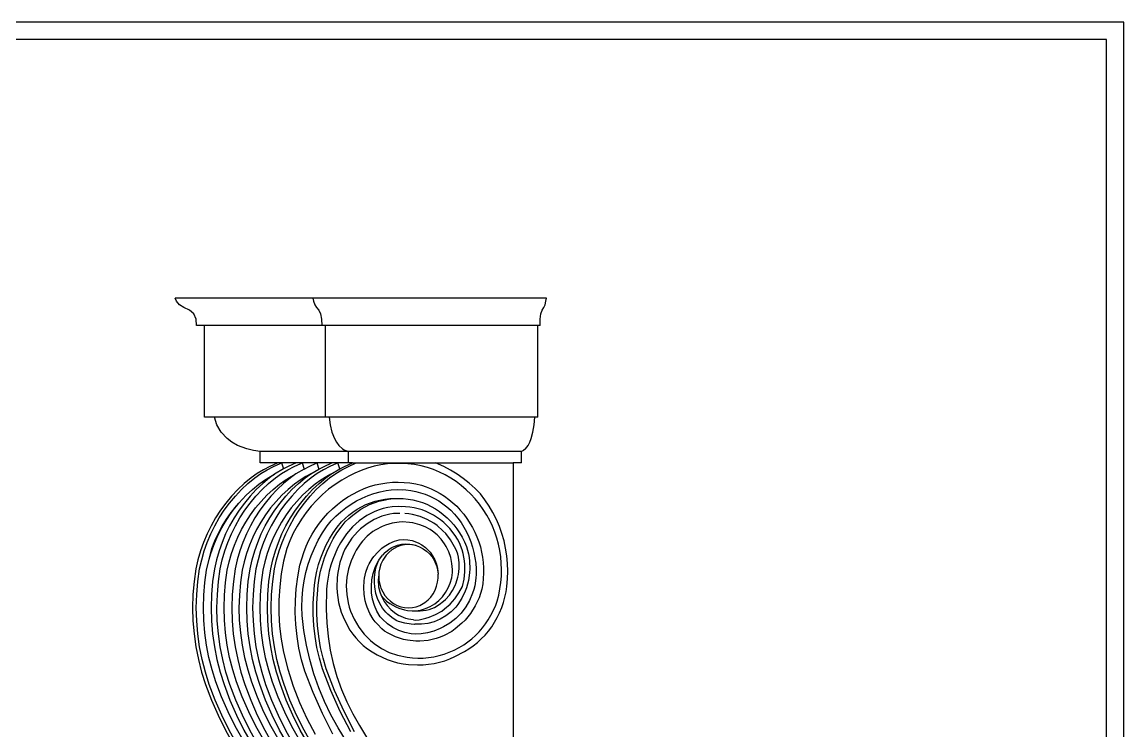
# Model space of a CAD drawing. Extents: x -1563 to 1637, y -685 to 815.
# Drawn here: x -783 to -63, y 352 to 815 of the extents above; entities that cross this region are included whole.
import ezdxf

# ---------------------------------------------------------------- set-up
doc = ezdxf.new("R2010")
doc.units = 0
doc.header["$MEASUREMENT"] = 0
doc.layers.get('0').update_dxf_attribs({"linetype": 'CONTINUOUS'})

msp = doc.modelspace()

# ---------------------------------------------------------------- linework, layer by layer
at = {"color": 40}
for p, q in [((-63.2, 815.2), (-1563.2, 815.2)), ((-63.2, -684.8), (-63.2, 815.2)), ((-74.56, 803.84), (-1551.83, 803.84)), ((-74.56, -673.43), (-74.56, 803.84))]:
    msp.add_line(p, q, dxfattribs=at)
at = {"color": 22}
for p, q in [((-592.66, 634.91), (-682.59, 634.91)), ((-681.67, 632.94), (-682.59, 634.91)), ((-592.66, 634.91), (-592.28, 632.94)), ((-440.22, 634.91), (-592.66, 634.91)), ((-440.49, 632.94), (-440.22, 634.91)), ((-679.66, 630.61), (-681.67, 632.94)), ((-676.91, 628.77), (-679.66, 630.61)), ((-673.14, 627.1), (-676.91, 628.77)), ((-670.46, 624.79), (-673.14, 627.1)), ((-592.28, 632.94), (-591.45, 630.61)), ((-591.45, 630.61), (-590.31, 628.77)), ((-590.31, 628.77), (-588.75, 627.1)), ((-588.75, 627.1), (-587.63, 624.79)), ((-443.77, 624.79), (-442.99, 627.1)), ((-442.99, 627.1), (-441.89, 628.77)), ((-441.89, 628.77), (-441.08, 630.61)), ((-441.08, 630.61), (-440.49, 632.94)), ((-668.75, 621.33), (-670.46, 624.79)), ((-668.6, 617.11), (-668.75, 621.33)), ((-587.63, 624.79), (-586.93, 621.33)), ((-586.93, 621.33), (-586.86, 617.11)), ((-444.32, 617.11), (-444.27, 621.33)), ((-444.27, 621.33), (-443.77, 624.79)), ((-663.37, 617.11), (-668.6, 617.11)), ((-663.37, 557.32), (-663.37, 617.11)), ((-586.86, 617.11), (-663.37, 617.11)), ((-584.7, 617.11), (-586.86, 617.11)), ((-445.85, 617.11), (-584.7, 617.11)), ((-584.7, 617.11), (-584.7, 557.32)), ((-445.85, 557.32), (-445.85, 617.11)), ((-444.32, 617.11), (-445.85, 617.11)), ((-656.84, 557.32), (-663.37, 557.32)), ((-655.37, 552.28), (-656.84, 557.32)), ((-584.7, 557.32), (-656.84, 557.32)), ((-581.99, 557.32), (-584.7, 557.32)), ((-447.76, 557.32), (-581.99, 557.32)), ((-581.99, 557.32), (-581.39, 552.28)), ((-448.19, 552.28), (-447.76, 557.32)), ((-445.85, 557.32), (-447.76, 557.32)), ((-652.61, 547.57), (-655.37, 552.28)), ((-648.66, 543.38), (-652.61, 547.57)), ((-581.39, 552.28), (-580.24, 547.57)), ((-580.24, 547.57), (-578.61, 543.38)), ((-450.16, 543.38), (-449, 547.57)), ((-449, 547.57), (-448.19, 552.28)), ((-645.45, 540.95), (-648.66, 543.38)), ((-641.84, 538.88), (-645.45, 540.95)), ((-578.61, 543.38), (-577.27, 540.95)), ((-577.27, 540.95), (-575.78, 538.88)), ((-452.16, 538.88), (-451.1, 540.95)), ((-451.1, 540.95), (-450.16, 543.38)), ((-635.82, 536.52), (-641.84, 538.88)), ((-631.51, 535.47), (-635.82, 536.52)), ((-627.06, 534.88), (-631.51, 535.47)), ((-627.06, 527.43), (-627.06, 534.88)), ((-569.66, 534.88), (-627.06, 534.88)), ((-575.78, 538.88), (-573.29, 536.52)), ((-573.29, 536.52), (-571.5, 535.47)), ((-569.66, 534.88), (-571.5, 535.47)), ((-456.48, 534.88), (-569.66, 534.88)), ((-569.66, 534.88), (-569.66, 527.43)), ((-455.18, 535.47), (-456.48, 534.88)), ((-456.48, 527.43), (-456.48, 534.88)), ((-453.92, 536.52), (-455.18, 535.47)), ((-453.92, 536.52), (-452.16, 538.88)), ((-615.63, 527.43), (-627.06, 527.43)), ((-620.77, 525.16), (-624.99, 522.92)), ((-622.54, 522.92), (-618.32, 525.16)), ((-615.63, 527.43), (-620.77, 525.16)), ((-618.32, 525.16), (-613.99, 527.13)), ((-613.19, 527.43), (-615.63, 527.43)), ((-613.99, 527.13), (-613.19, 527.43)), ((-613.19, 527.43), (-611.9, 523.46)), ((-603.55, 527.43), (-613.19, 527.43)), ((-608.68, 525.16), (-611.9, 523.46)), ((-609.08, 522.92), (-604.85, 525.16)), ((-603.55, 527.43), (-608.68, 525.16)), ((-604.85, 525.16), (-600.52, 527.13)), ((-599.72, 527.43), (-603.55, 527.43)), ((-600.52, 527.13), (-599.72, 527.43)), ((-599.72, 527.43), (-598.42, 523.41)), ((-589.98, 527.43), (-599.72, 527.43)), ((-598.42, 523.41), (-595.12, 525.16)), ((-595.12, 525.16), (-589.98, 527.43)), ((-580.24, 527.43), (-589.98, 527.43)), ((-589.98, 527.43), (-588.68, 523.41)), ((-588.68, 523.41), (-585.38, 525.16)), ((-581.55, 525.16), (-585.77, 522.92)), ((-585.38, 525.16), (-580.24, 527.43)), ((-577.21, 527.13), (-581.55, 525.16)), ((-576.41, 527.43), (-580.24, 527.43)), ((-576.41, 527.43), (-577.21, 527.13)), ((-575.13, 523.46), (-576.41, 527.43)), ((-569.66, 527.43), (-576.41, 527.43)), ((-575.13, 523.46), (-571.91, 525.16)), ((-573.68, 522.92), (-569.46, 525.16)), ((-571.91, 525.16), (-566.77, 527.43)), ((-566.77, 527.43), (-569.66, 527.43)), ((-569.46, 525.16), (-564.33, 527.43)), ((-566.77, 527.43), (-564.33, 527.43)), ((-564.33, 527.43), (-512.6, 527.43)), ((-552.71, 525.2), (-556.99, 524)), ((-548.38, 526.1), (-552.71, 525.2)), ((-544, 526.73), (-548.38, 526.1)), ((-539.59, 527.06), (-544, 526.73)), ((-535.17, 527.1), (-539.59, 527.06)), ((-530.76, 526.86), (-535.17, 527.1)), ((-526.37, 526.32), (-530.76, 526.86)), ((-522.02, 525.5), (-526.37, 526.32)), ((-517.73, 524.39), (-522.02, 525.5)), ((-512.6, 527.43), (-461.98, 527.43)), ((-507.17, 525.06), (-512.6, 527.43)), ((-461.98, 527.43), (-461.98, 202.82)), ((-456.48, 527.43), (-461.98, 527.43)), ((-629.08, 520.42), (-633.01, 517.66)), ((-630.57, 517.66), (-626.63, 520.42)), ((-624.99, 522.92), (-629.08, 520.42)), ((-626.63, 520.42), (-622.54, 522.92)), ((-624.23, 516.15), (-620.39, 518.51)), ((-617.64, 519.96), (-620.93, 517.66)), ((-620.39, 518.51), (-617.64, 519.96)), ((-611.9, 523.46), (-617.64, 519.96)), ((-617.1, 517.66), (-613.16, 520.42)), ((-613.16, 520.42), (-609.08, 522.92)), ((-610.76, 516.15), (-606.92, 518.51)), ((-603.78, 520.17), (-607.36, 517.66)), ((-606.92, 518.51), (-603.78, 520.17)), ((-598.42, 523.41), (-603.78, 520.17)), ((-597.18, 518.51), (-601.02, 516.15)), ((-597.62, 517.66), (-594.04, 520.17)), ((-594.04, 520.17), (-597.18, 518.51)), ((-594.04, 520.17), (-588.68, 523.41)), ((-589.86, 520.42), (-593.79, 517.66)), ((-585.77, 522.92), (-589.86, 520.42)), ((-583.61, 518.51), (-587.46, 516.15)), ((-584.15, 517.66), (-580.87, 519.96)), ((-580.87, 519.96), (-583.61, 518.51)), ((-581.71, 517.66), (-577.77, 520.42)), ((-580.87, 519.96), (-575.13, 523.46)), ((-577.77, 520.42), (-573.68, 522.92)), ((-569.28, 518.78), (-573.81, 516.23)), ((-565.29, 520.79), (-569.28, 518.78)), ((-561.19, 522.53), (-565.29, 520.79)), ((-556.99, 524), (-561.19, 522.53)), ((-513.81, 523.05), (-517.73, 524.39)), ((-509.98, 521.45), (-513.81, 523.05)), ((-506.25, 519.61), (-509.98, 521.45)), ((-502.78, 522.75), (-507.17, 525.06)), ((-502.62, 517.53), (-506.25, 519.61)), ((-498.53, 520.15), (-502.78, 522.75)), ((-494.45, 517.27), (-498.53, 520.15)), ((-637.47, 513.96), (-641.71, 509.98)), ((-639.26, 509.98), (-635.03, 513.96)), ((-633.01, 517.66), (-637.47, 513.96)), ((-635.03, 513.96), (-630.57, 517.66)), ((-632.1, 510.09), (-627.9, 513.58)), ((-625.38, 513.96), (-629.62, 509.98)), ((-627.9, 513.58), (-624.23, 516.15)), ((-625.79, 509.98), (-621.56, 513.96)), ((-620.93, 517.66), (-625.38, 513.96)), ((-621.56, 513.96), (-617.1, 517.66)), ((-618.63, 510.09), (-614.43, 513.58)), ((-611.82, 513.96), (-616.05, 509.98)), ((-614.43, 513.58), (-610.76, 516.15)), ((-607.36, 517.66), (-611.82, 513.96)), ((-604.69, 513.58), (-608.89, 510.09)), ((-606.32, 509.98), (-602.08, 513.96)), ((-601.02, 516.15), (-604.69, 513.58)), ((-598.25, 513.96), (-602.49, 509.98)), ((-602.08, 513.96), (-597.62, 517.66)), ((-593.79, 517.66), (-598.25, 513.96)), ((-591.13, 513.58), (-595.33, 510.09)), ((-592.85, 509.98), (-588.61, 513.96)), ((-587.46, 516.15), (-591.13, 513.58)), ((-590.4, 509.98), (-586.16, 513.96)), ((-588.61, 513.96), (-584.15, 517.66)), ((-586.16, 513.96), (-581.71, 517.66)), ((-578.17, 513.38), (-582.36, 510.25)), ((-573.81, 516.23), (-578.17, 513.38)), ((-559.25, 510.62), (-555.65, 511.93)), ((-555.65, 511.93), (-551.97, 513.01)), ((-551.97, 513.01), (-548.25, 513.85)), ((-548.25, 513.85), (-544.48, 514.44)), ((-544.48, 514.44), (-540.68, 514.78)), ((-540.68, 514.78), (-536.87, 514.87)), ((-536.87, 514.87), (-533.06, 514.72)), ((-533.06, 514.72), (-529.27, 514.31)), ((-529.27, 514.31), (-525.51, 513.66)), ((-525.51, 513.66), (-521.79, 512.77)), ((-521.79, 512.77), (-518.61, 511.73)), ((-518.61, 511.73), (-515.5, 510.48)), ((-499.13, 515.22), (-502.62, 517.53)), ((-495.77, 512.69), (-499.13, 515.22)), ((-492.56, 509.94), (-495.77, 512.69)), ((-490.53, 514.14), (-494.45, 517.27)), ((-486.81, 510.75), (-490.53, 514.14)), ((-483.28, 507.13), (-486.81, 510.75)), ((-645.71, 505.72), (-649.46, 501.22)), ((-647.02, 501.22), (-643.27, 505.72)), ((-641.71, 509.98), (-645.71, 505.72)), ((-643.27, 505.72), (-639.26, 509.98)), ((-640.94, 501.06), (-636.13, 506.31)), ((-633.62, 505.72), (-637.38, 501.22)), ((-636.13, 506.31), (-632.1, 510.09)), ((-629.62, 509.98), (-633.62, 505.72)), ((-633.55, 501.22), (-629.8, 505.72)), ((-629.8, 505.72), (-625.79, 509.98)), ((-626.46, 502.27), (-622.66, 506.31)), ((-620.06, 505.72), (-623.81, 501.22)), ((-622.66, 506.31), (-618.63, 510.09)), ((-616.05, 509.98), (-620.06, 505.72)), ((-612.92, 506.31), (-616.72, 502.27)), ((-614.07, 501.22), (-610.32, 505.72)), ((-608.89, 510.09), (-612.92, 506.31)), ((-610.32, 505.72), (-606.32, 509.98)), ((-606.49, 505.72), (-610.24, 501.22)), ((-602.49, 509.98), (-606.49, 505.72)), ((-599.35, 506.31), (-603.15, 502.27)), ((-600.6, 501.22), (-596.85, 505.72)), ((-595.33, 510.09), (-599.35, 506.31)), ((-598.16, 501.22), (-594.4, 505.72)), ((-596.85, 505.72), (-592.85, 509.98)), ((-594.4, 505.72), (-590.4, 509.98)), ((-586.36, 506.84), (-590.15, 503.18)), ((-582.36, 510.25), (-586.36, 506.84)), ((-573.31, 502.84), (-569.82, 505.18)), ((-569.82, 505.18), (-562.77, 509.07)), ((-564.18, 502.6), (-560.48, 504.5)), ((-562.77, 509.07), (-559.25, 510.62)), ((-560.48, 504.5), (-556.67, 506.14)), ((-556.67, 506.14), (-552.77, 507.51)), ((-552.77, 507.51), (-548.8, 508.63)), ((-548.86, 503.18), (-545.7, 503.75)), ((-548.8, 508.63), (-544.77, 509.46)), ((-546.41, 503.18), (-543.25, 503.75)), ((-545.7, 503.75), (-542.51, 504.09)), ((-544.77, 509.46), (-541.56, 509.88)), ((-543.25, 503.75), (-540.07, 504.09)), ((-542.51, 504.09), (-536.87, 504.22)), ((-541.56, 509.88), (-537.54, 510.09)), ((-540.07, 504.09), (-536.87, 504.22)), ((-537.54, 510.09), (-531.87, 509.87)), ((-537.54, 510.09), (-534.31, 509.87)), ((-536.87, 504.22), (-533.66, 504.12)), ((-533.66, 504.12), (-530.47, 503.8)), ((-531.87, 509.87), (-528.66, 509.44)), ((-530.47, 503.8), (-527.31, 503.26)), ((-528.66, 509.44), (-525.48, 508.8)), ((-525.48, 508.8), (-522.35, 507.95)), ((-522.35, 507.95), (-519.27, 506.9)), ((-519.27, 506.9), (-516.26, 505.65)), ((-516.26, 505.65), (-513.33, 504.2)), ((-515.5, 510.48), (-512.46, 509.04)), ((-513.33, 504.2), (-510.48, 502.56)), ((-512.46, 509.04), (-509.51, 507.41)), ((-509.51, 507.41), (-506.66, 505.59)), ((-506.66, 505.59), (-503.92, 503.59)), ((-503.92, 503.59), (-501.29, 501.42)), ((-489.52, 506.99), (-492.56, 509.94)), ((-486.65, 503.85), (-489.52, 506.99)), ((-483.97, 500.53), (-486.65, 503.85)), ((-480.3, 503.26), (-483.28, 507.13)), ((-652.95, 496.49), (-656.16, 491.53)), ((-653.72, 491.53), (-650.51, 496.49)), ((-649.46, 501.22), (-652.95, 496.49)), ((-650.51, 496.49), (-647.02, 501.22)), ((-646.8, 493.5), (-643.49, 497.99)), ((-645.9, 495.12), (-642.57, 499.26)), ((-640.86, 496.49), (-644.07, 491.53)), ((-643.49, 497.99), (-640.94, 501.06)), ((-642.57, 499.26), (-640.94, 501.06)), ((-637.38, 501.22), (-640.86, 496.49)), ((-640.25, 491.53), (-637.04, 496.49)), ((-637.04, 496.49), (-633.55, 501.22)), ((-633.33, 493.5), (-630.02, 497.99)), ((-627.3, 496.49), (-630.51, 491.53)), ((-630.02, 497.99), (-626.46, 502.27)), ((-623.81, 501.22), (-627.3, 496.49)), ((-620.28, 497.99), (-623.59, 493.5)), ((-620.77, 491.53), (-617.56, 496.49)), ((-616.72, 502.27), (-620.28, 497.99)), ((-617.56, 496.49), (-614.07, 501.22)), ((-613.73, 496.49), (-616.94, 491.53)), ((-610.24, 501.22), (-613.73, 496.49)), ((-606.72, 497.99), (-610.03, 493.5)), ((-607.3, 491.53), (-604.09, 496.49)), ((-603.15, 502.27), (-606.72, 497.99)), ((-604.85, 491.53), (-601.64, 496.49)), ((-604.09, 496.49), (-600.6, 501.22)), ((-601.64, 496.49), (-598.16, 501.22)), ((-593.71, 499.26), (-597.04, 495.12)), ((-590.15, 503.18), (-593.71, 499.26)), ((-582.89, 494.51), (-579.86, 497.49)), ((-579.86, 497.49), (-576.66, 500.27)), ((-576.66, 500.27), (-573.31, 502.84)), ((-574.51, 495.47), (-571.21, 498.08)), ((-571.21, 498.08), (-567.76, 500.46)), ((-567.76, 500.46), (-564.18, 502.6)), ((-566.49, 495.36), (-563.78, 497.16)), ((-564.05, 495.36), (-561.33, 497.16)), ((-563.78, 497.16), (-560.95, 498.78)), ((-561.33, 497.16), (-558.51, 498.78)), ((-560.95, 498.78), (-558.04, 500.19)), ((-558.51, 498.78), (-555.59, 500.19)), ((-558.04, 500.19), (-555.04, 501.4)), ((-555.59, 500.19), (-552.6, 501.4)), ((-555.04, 501.4), (-551.98, 502.4)), ((-552.6, 501.4), (-549.53, 502.4)), ((-549.48, 496.69), (-552.23, 495.65)), ((-551.98, 502.4), (-548.86, 503.18)), ((-549.53, 502.4), (-546.41, 503.18)), ((-546.68, 497.55), (-549.48, 496.69)), ((-543.83, 498.2), (-546.68, 497.55)), ((-540.95, 498.66), (-543.83, 498.2)), ((-536.88, 498.94), (-540.95, 498.66)), ((-534.65, 498.83), (-536.88, 498.94)), ((-532.21, 498.83), (-536.88, 498.94)), ((-529.31, 498.49), (-532.21, 498.83)), ((-526.62, 498.08), (-529.31, 498.49)), ((-527.31, 503.26), (-524.19, 502.51)), ((-521.35, 496.72), (-526.62, 498.08)), ((-524.19, 502.51), (-521.2, 501.55)), ((-518.78, 495.77), (-521.35, 496.72)), ((-521.2, 501.55), (-518.28, 500.38)), ((-518.28, 500.38), (-515.44, 499.01)), ((-515.44, 499.01), (-512.69, 497.45)), ((-512.69, 497.45), (-510.04, 495.69)), ((-510.48, 502.56), (-507.74, 500.74)), ((-507.74, 500.74), (-505.11, 498.74)), ((-505.11, 498.74), (-502.6, 496.57)), ((-502.6, 496.57), (-500.22, 494.02)), ((-501.29, 501.42), (-498.79, 499.09)), ((-498.79, 499.09), (-496.43, 496.59)), ((-496.43, 496.59), (-494.22, 493.96)), ((-481.48, 497.04), (-483.97, 500.53)), ((-479.2, 493.4), (-481.48, 497.04)), ((-477.57, 499.2), (-480.3, 503.26)), ((-475.08, 494.95), (-477.57, 499.2)), ((-656.16, 491.53), (-659.08, 486.38)), ((-656.64, 486.38), (-653.72, 491.53)), ((-651.79, 486.21), (-648.98, 490.76)), ((-649.85, 488.79), (-646.8, 493.5)), ((-648.98, 490.76), (-645.9, 495.12)), ((-644.07, 491.53), (-647, 486.38)), ((-643.17, 486.38), (-640.25, 491.53)), ((-636.38, 488.79), (-633.33, 493.5)), ((-630.51, 491.53), (-633.43, 486.38)), ((-623.59, 493.5), (-626.64, 488.79)), ((-623.69, 486.38), (-620.77, 491.53)), ((-616.94, 491.53), (-619.86, 486.38)), ((-610.03, 493.5), (-613.08, 488.79)), ((-610.22, 486.38), (-607.3, 491.53)), ((-607.78, 486.38), (-604.85, 491.53)), ((-600.11, 490.76), (-602.93, 486.21)), ((-597.04, 495.12), (-600.11, 490.76)), ((-588.41, 487.98), (-585.74, 491.33)), ((-585.74, 491.33), (-582.89, 494.51)), ((-583.38, 486.39), (-580.61, 489.62)), ((-580.61, 489.62), (-577.65, 492.65)), ((-577.65, 492.65), (-574.51, 495.47)), ((-573.91, 488.88), (-571.57, 491.21)), ((-571.57, 491.21), (-569.1, 493.37)), ((-571.47, 488.88), (-569.13, 491.21)), ((-569.13, 491.21), (-566.65, 493.37)), ((-569.1, 493.37), (-566.49, 495.36)), ((-562.4, 489.64), (-566.86, 485.63)), ((-566.65, 493.37), (-564.05, 495.36)), ((-557.5, 492.99), (-562.4, 489.64)), ((-554.91, 494.41), (-557.5, 492.99)), ((-552.61, 490.43), (-557.28, 487.66)), ((-552.23, 495.65), (-554.91, 494.41)), ((-547.64, 492.56), (-552.61, 490.43)), ((-542.47, 494.01), (-547.64, 492.56)), ((-539.98, 494.29), (-542.47, 494.01)), ((-535.79, 494.38), (-539.98, 494.29)), ((-530.04, 494.14), (-532.54, 494.36)), ((-527.57, 493.75), (-530.04, 494.14)), ((-522.72, 492.46), (-527.57, 493.75)), ((-518.05, 490.54), (-522.72, 492.46)), ((-513.86, 493.34), (-518.78, 495.77)), ((-513.66, 487.99), (-518.05, 490.54)), ((-509.26, 490.26), (-513.86, 493.34)), ((-510.04, 495.69), (-507.5, 493.76)), ((-507.12, 488.49), (-509.26, 490.26)), ((-507.5, 493.76), (-505.09, 491.66)), ((-505.09, 491.66), (-502.81, 489.39)), ((-502.81, 489.39), (-500.67, 486.97)), ((-500.22, 494.02), (-498.01, 491.32)), ((-498.01, 491.32), (-495.96, 488.47)), ((-494.22, 493.96), (-492.15, 491.18)), ((-492.15, 491.18), (-488.51, 485.33)), ((-477.23, 489.78), (-479.2, 493.4)), ((-475.47, 486.05), (-477.23, 489.78)), ((-472.86, 490.54), (-475.08, 494.95)), ((-470.92, 485.98), (-472.86, 490.54)), ((-659.08, 486.38), (-661.7, 481.05)), ((-659.26, 481.05), (-656.64, 486.38)), ((-655.11, 478.84), (-652.63, 483.9)), ((-654.33, 481.48), (-651.79, 486.21)), ((-652.63, 483.9), (-649.85, 488.79)), ((-647, 486.38), (-649.62, 481.05)), ((-645.79, 481.05), (-643.17, 486.38)), ((-641.64, 478.84), (-639.16, 483.9)), ((-639.16, 483.9), (-636.38, 488.79)), ((-633.43, 486.38), (-636.05, 481.05)), ((-629.42, 483.9), (-631.91, 478.84)), ((-626.64, 488.79), (-629.42, 483.9)), ((-626.31, 481.05), (-623.69, 486.38)), ((-619.86, 486.38), (-622.48, 481.05)), ((-615.85, 483.9), (-618.34, 478.84)), ((-613.08, 488.79), (-615.85, 483.9)), ((-612.84, 481.05), (-610.22, 486.38)), ((-610.4, 481.05), (-607.78, 486.38)), ((-602.93, 486.21), (-605.47, 481.48)), ((-593.14, 480.79), (-590.88, 484.46)), ((-590.88, 484.46), (-588.41, 487.98)), ((-586.45, 481.74), (-583.38, 486.39)), ((-579.35, 481.73), (-576.74, 485.39)), ((-576.91, 481.73), (-574.29, 485.39)), ((-576.74, 485.39), (-573.91, 488.88)), ((-574.29, 485.39), (-571.47, 488.88)), ((-566.86, 485.63), (-570.78, 481.04)), ((-563.59, 482.39), (-567.23, 478.21)), ((-561.59, 484.28), (-563.59, 482.39)), ((-557.28, 487.66), (-561.59, 484.28)), ((-553.48, 482.54), (-557.11, 479.61)), ((-551.54, 483.81), (-553.48, 482.54)), ((-547.45, 485.95), (-551.54, 483.81)), ((-545.32, 486.81), (-547.45, 485.95)), ((-540.92, 488.08), (-545.32, 486.81)), ((-536.41, 488.74), (-540.92, 488.08)), ((-534.14, 488.84), (-536.41, 488.74)), ((-529.59, 488.57), (-534.14, 488.84)), ((-527.34, 488.21), (-529.59, 488.57)), ((-522.92, 487.03), (-527.34, 488.21)), ((-519.42, 485.71), (-522.92, 487.03)), ((-516.09, 483.93), (-519.42, 485.71)), ((-514.52, 482.88), (-516.09, 483.93)), ((-511.57, 480.47), (-514.52, 482.88)), ((-511.59, 486.5), (-513.66, 487.99)), ((-507.73, 483.11), (-511.59, 486.5)), ((-505.96, 481.23), (-507.73, 483.11)), ((-503.17, 484.52), (-507.12, 488.49)), ((-499.74, 480.04), (-503.17, 484.52)), ((-500.67, 486.97), (-498.69, 484.4)), ((-498.69, 484.4), (-496.87, 481.71)), ((-495.96, 488.47), (-494.08, 485.48)), ((-494.08, 485.48), (-492.39, 482.38)), ((-492.39, 482.38), (-490.88, 479.17)), ((-488.51, 485.33), (-486.94, 482.28)), ((-486.94, 482.28), (-485.55, 479.12)), ((-473.92, 482.21), (-475.47, 486.05)), ((-472.61, 478.27), (-473.92, 482.21)), ((-469.26, 481.31), (-470.92, 485.98)), ((-664.02, 475.56), (-666.01, 469.93)), ((-661.7, 481.05), (-664.02, 475.56)), ((-663.57, 469.93), (-661.57, 475.56)), ((-661.57, 475.56), (-659.26, 481.05)), ((-658.55, 471.55), (-656.59, 476.59)), ((-657.31, 473.63), (-655.11, 478.84)), ((-656.59, 476.59), (-654.33, 481.48)), ((-651.93, 475.56), (-653.92, 469.93)), ((-649.62, 481.05), (-651.93, 475.56)), ((-650.1, 469.93), (-648.1, 475.56)), ((-648.1, 475.56), (-645.79, 481.05)), ((-643.84, 473.63), (-641.64, 478.84)), ((-638.36, 475.56), (-640.36, 469.93)), ((-636.05, 481.05), (-638.36, 475.56)), ((-631.91, 478.84), (-634.1, 473.63)), ((-630.62, 469.93), (-628.62, 475.56)), ((-628.62, 475.56), (-626.31, 481.05)), ((-624.8, 475.56), (-626.79, 469.93)), ((-622.48, 481.05), (-624.8, 475.56)), ((-618.34, 478.84), (-620.53, 473.63)), ((-617.15, 469.93), (-615.15, 475.56)), ((-615.15, 475.56), (-612.84, 481.05)), ((-614.7, 469.93), (-612.71, 475.56)), ((-612.71, 475.56), (-610.4, 481.05)), ((-607.72, 476.59), (-609.69, 471.55)), ((-605.47, 481.48), (-607.72, 476.59)), ((-597.01, 473.03), (-595.19, 476.97)), ((-595.19, 476.97), (-593.14, 480.79)), ((-591.7, 471.86), (-589.22, 476.9)), ((-589.22, 476.9), (-586.45, 481.74)), ((-583.9, 473.91), (-581.74, 477.89)), ((-581.74, 477.89), (-579.35, 481.73)), ((-581.46, 473.91), (-579.3, 477.89)), ((-579.3, 477.89), (-576.91, 481.73)), ((-574.61, 475.2), (-576.49, 471.72)), ((-570.78, 481.04), (-574.61, 475.2)), ((-567.23, 478.21), (-570.35, 473.58)), ((-560.36, 476.22), (-561.82, 474.36)), ((-557.11, 479.61), (-560.36, 476.22)), ((-546.03, 472.85), (-542.83, 474.77)), ((-542.83, 474.77), (-539.44, 476.25)), ((-539.44, 476.25), (-536.3, 477.09)), ((-536.3, 477.09), (-533.51, 477.36)), ((-533.51, 477.36), (-530.71, 477.25)), ((-530.71, 477.25), (-527.94, 476.76)), ((-527.94, 476.76), (-523.96, 475.34)), ((-523.96, 475.34), (-521.47, 473.95)), ((-508.93, 477.68), (-511.57, 480.47)), ((-506.65, 474.56), (-508.93, 477.68)), ((-502.78, 477.12), (-505.96, 481.23)), ((-500.12, 472.61), (-502.78, 477.12)), ((-498.24, 477.63), (-499.74, 480.04)), ((-496.89, 475.13), (-498.24, 477.63)), ((-495.21, 470.62), (-496.89, 475.13)), ((-496.87, 481.71), (-495.22, 478.89)), ((-495.22, 478.89), (-493.75, 475.96)), ((-493.75, 475.96), (-492.46, 472.94)), ((-490.88, 479.17), (-489.57, 475.86)), ((-489.57, 475.86), (-488.46, 472.47)), ((-485.55, 479.12), (-484.35, 475.89)), ((-484.35, 475.89), (-483.33, 472.58)), ((-471.52, 474.26), (-472.61, 478.27)), ((-467.89, 476.52), (-469.26, 481.31)), ((-466.81, 471.65), (-467.89, 476.52)), ((-666.01, 469.93), (-667.68, 464.18)), ((-665.24, 464.18), (-663.57, 469.93)), ((-660.3, 464.49), (-658.55, 471.55)), ((-660.3, 464.49), (-659.2, 468.28)), ((-659.2, 468.28), (-657.31, 473.63)), ((-653.92, 469.93), (-655.59, 464.18)), ((-651.77, 464.18), (-650.1, 469.93)), ((-647.32, 462.83), (-645.73, 468.28)), ((-645.73, 468.28), (-643.84, 473.63)), ((-640.36, 469.93), (-642.03, 464.18)), ((-635.99, 468.28), (-637.58, 462.83)), ((-634.1, 473.63), (-635.99, 468.28)), ((-632.29, 464.18), (-630.62, 469.93)), ((-626.79, 469.93), (-628.46, 464.18)), ((-622.43, 468.28), (-624.01, 462.83)), ((-620.53, 473.63), (-622.43, 468.28)), ((-618.82, 464.18), (-617.15, 469.93)), ((-616.37, 464.18), (-614.7, 469.93)), ((-609.69, 471.55), (-611.74, 463.29)), ((-599.96, 464.83), (-598.6, 468.98)), ((-598.6, 468.98), (-597.01, 473.03)), ((-593.86, 466.67), (-591.7, 471.86)), ((-587.5, 465.54), (-585.82, 469.78)), ((-585.82, 469.78), (-583.9, 473.91)), ((-585.05, 465.54), (-583.38, 469.78)), ((-583.38, 469.78), (-581.46, 473.91)), ((-578.17, 468.13), (-579.64, 464.43)), ((-576.49, 471.72), (-578.17, 468.13)), ((-572.91, 468.58), (-575.02, 462.39)), ((-571.7, 471.12), (-572.91, 468.58)), ((-570.35, 473.58), (-571.7, 471.12)), ((-565.51, 468.25), (-567.61, 463.51)), ((-564.41, 470.37), (-565.51, 468.25)), ((-561.82, 474.36), (-564.41, 470.37)), ((-552.83, 466.33), (-550.34, 469.21)), ((-550.34, 469.21), (-547.54, 471.73)), ((-547.54, 471.73), (-546.03, 472.85)), ((-545.68, 468.84), (-547.2, 467.22)), ((-545.68, 468.84), (-545.29, 469.21)), ((-545.29, 469.21), (-542.78, 471.15)), ((-543.06, 469.03), (-544.85, 467.12)), ((-541.04, 470.68), (-543.06, 469.03)), ((-542.78, 471.15), (-541.17, 472.15)), ((-541.17, 472.15), (-537.43, 473.71)), ((-537.69, 472.59), (-541.04, 470.68)), ((-535.28, 473.46), (-537.69, 472.59)), ((-537.43, 473.71), (-534.81, 474.32)), ((-532.79, 473.99), (-535.28, 473.46)), ((-534.81, 474.32), (-532.14, 474.57)), ((-530.26, 474.16), (-532.79, 473.99)), ((-532.14, 474.57), (-529.46, 474.47)), ((-527.73, 473.99), (-530.26, 474.16)), ((-529.46, 474.47), (-526.82, 474.01)), ((-525.24, 473.46), (-527.73, 473.99)), ((-526.82, 474.01), (-525.24, 473.46)), ((-525.24, 473.46), (-523.01, 472.66)), ((-523.01, 472.66), (-520.56, 471.39)), ((-521.47, 473.95), (-519.18, 472.24)), ((-520.56, 471.39), (-518.44, 469.89)), ((-519.18, 472.24), (-516.15, 469.13)), ((-518.44, 469.89), (-516.54, 468.11)), ((-516.54, 468.11), (-514.86, 466.08)), ((-516.15, 469.13), (-514.47, 466.75)), ((-505.64, 472.9), (-506.65, 474.56)), ((-503.95, 469.37), (-505.64, 472.9)), ((-502.68, 465.65), (-503.95, 469.37)), ((-498.99, 470.23), (-500.12, 472.61)), ((-498.01, 467.78), (-498.99, 470.23)), ((-497.61, 465.94), (-498.01, 467.78)), ((-494.57, 468.29), (-495.21, 470.62)), ((-493.7, 463.53), (-494.57, 468.29)), ((-492.46, 472.94), (-491.12, 468.14)), ((-491.12, 468.14), (-490.66, 465.68)), ((-488.46, 472.47), (-487.56, 469.01)), ((-487.56, 469.01), (-486.87, 465.5)), ((-483.33, 472.58), (-482.51, 469.2)), ((-482.51, 469.2), (-481.89, 465.79)), ((-470.66, 470.18), (-471.52, 474.26)), ((-470.04, 466.06), (-470.66, 470.18)), ((-466.04, 466.72), (-466.81, 471.65)), ((-667.68, 464.18), (-669.02, 458.33)), ((-666.57, 458.33), (-665.24, 464.18)), ((-662.04, 457.35), (-660.3, 464.49)), ((-655.59, 464.18), (-656.93, 458.33)), ((-653.1, 458.33), (-651.77, 464.18)), ((-648.57, 457.35), (-647.32, 462.83)), ((-642.03, 464.18), (-643.36, 458.33)), ((-637.58, 462.83), (-638.83, 457.35)), ((-633.62, 458.33), (-632.29, 464.18)), ((-628.46, 464.18), (-629.8, 458.33)), ((-624.01, 462.83), (-625.26, 457.35)), ((-620.15, 458.33), (-618.82, 464.18)), ((-617.71, 458.33), (-616.37, 464.18)), ((-611.74, 463.29), (-613.29, 454.9)), ((-602.51, 452.96), (-601.08, 460.6)), ((-601.08, 460.6), (-599.96, 464.83)), ((-597.2, 455.89), (-595.69, 461.34)), ((-595.69, 461.34), (-593.86, 466.67)), ((-590.08, 456.76), (-588.92, 461.19)), ((-588.92, 461.19), (-587.5, 465.54)), ((-587.63, 456.76), (-586.47, 461.19)), ((-586.47, 461.19), (-585.05, 465.54)), ((-580.89, 460.64), (-581.93, 456.77)), ((-579.64, 464.43), (-580.89, 460.64)), ((-575.02, 462.39), (-576.39, 455.97)), ((-568.57, 460.9), (-569.36, 458.22)), ((-567.61, 463.51), (-568.57, 460.9)), ((-556.7, 459.7), (-555.88, 461.45)), ((-555.88, 461.45), (-553.94, 464.77)), ((-553.94, 464.77), (-552.83, 466.33)), ((-551.93, 459.15), (-551.08, 461.06)), ((-551.45, 458.84), (-550.64, 461.4)), ((-551.08, 461.06), (-549.51, 463.83)), ((-550.64, 461.4), (-549.51, 463.83)), ((-549.51, 463.83), (-547.2, 467.22)), ((-548.19, 461.4), (-549.01, 458.84)), ((-547.07, 463.83), (-548.19, 461.4)), ((-544.85, 467.12), (-547.07, 463.83)), ((-514.86, 466.08), (-513.45, 463.83)), ((-514.47, 466.75), (-513.09, 464.15)), ((-513.45, 463.83), (-511.88, 460.14)), ((-513.09, 464.15), (-512.02, 461.39)), ((-512.02, 461.39), (-511.29, 458.51)), ((-501.87, 461.79), (-502.68, 465.65)), ((-501.52, 457.85), (-501.87, 461.79)), ((-497.14, 462.19), (-497.61, 465.94)), ((-497.12, 458.4), (-497.14, 462.19)), ((-493.48, 461.12), (-493.7, 463.53)), ((-493.45, 456.27), (-493.48, 461.12)), ((-490.66, 465.68), (-490.35, 463.2)), ((-490.35, 463.2), (-490.18, 458.19)), ((-486.87, 465.5), (-486.38, 461.95)), ((-486.38, 461.95), (-486.12, 458.37)), ((-481.89, 465.79), (-481.46, 462.33)), ((-481.46, 462.33), (-481.24, 458.86)), ((-469.66, 461.9), (-470.04, 466.06)), ((-469.51, 457.73), (-469.66, 461.9)), ((-465.57, 461.74), (-466.04, 466.72)), ((-465.4, 456.74), (-465.57, 461.74)), ((-669.02, 458.33), (-670.21, 449.9)), ((-667.77, 449.9), (-666.57, 458.33)), ((-663.18, 449.29), (-662.04, 457.35)), ((-656.93, 458.33), (-658.12, 449.9)), ((-654.3, 449.9), (-653.1, 458.33)), ((-649.71, 449.29), (-648.57, 457.35)), ((-643.36, 458.33), (-644.56, 449.9)), ((-638.83, 457.35), (-639.97, 449.29)), ((-634.82, 449.9), (-633.62, 458.33)), ((-629.8, 458.33), (-630.99, 449.9)), ((-625.26, 457.35), (-626.4, 449.29)), ((-621.35, 449.9), (-620.15, 458.33)), ((-618.9, 449.9), (-617.71, 458.33)), ((-613.29, 454.9), (-614.33, 446.42)), ((-598.37, 450.35), (-597.2, 455.89)), ((-590.97, 452.26), (-590.08, 456.76)), ((-588.53, 452.26), (-587.63, 456.76)), ((-581.93, 456.77), (-582.73, 452.85)), ((-576.39, 455.97), (-576.78, 452.71)), ((-569.36, 458.22), (-570.45, 452.73)), ((-558.9, 452.26), (-558.02, 456.06)), ((-558.02, 456.06), (-556.7, 459.7)), ((-554.14, 451.05), (-553.28, 455.18)), ((-553.28, 455.18), (-551.93, 459.15)), ((-552.33, 452.78), (-551.95, 456.19)), ((-551.95, 456.19), (-551.45, 458.84)), ((-549.65, 454.54), (-550.01, 451)), ((-549.5, 456.19), (-549.65, 454.54)), ((-549.65, 454.54), (-549.5, 450.8)), ((-549.01, 458.84), (-549.5, 456.19)), ((-511.88, 460.14), (-511.22, 457.53)), ((-511.29, 458.51), (-510.89, 454.85)), ((-511.22, 457.53), (-510.89, 454.85)), ((-510.89, 452.14), (-510.89, 454.85)), ((-502.05, 452.39), (-501.51, 455.87)), ((-501.51, 455.87), (-501.52, 457.85)), ((-497.93, 452.8), (-497.55, 454.65)), ((-497.55, 454.65), (-497.12, 458.4)), ((-493.98, 451.46), (-493.45, 456.27)), ((-490.32, 455.69), (-491.04, 450.74)), ((-490.18, 458.19), (-490.32, 455.69)), ((-486.06, 454.78), (-486.23, 452.24)), ((-486.12, 458.37), (-486.06, 454.78)), ((-481.21, 455.38), (-481.39, 451.9)), ((-481.24, 458.86), (-481.21, 455.38)), ((-469.95, 449.39), (-469.61, 453.55)), ((-469.61, 453.55), (-469.51, 457.73)), ((-465.54, 451.74), (-465.4, 456.74)), ((-670.21, 449.9), (-670.93, 441.4)), ((-668.49, 441.4), (-667.77, 449.9)), ((-663.87, 441.1), (-663.18, 449.29)), ((-658.12, 449.9), (-658.84, 441.4)), ((-655.02, 441.4), (-654.3, 449.9)), ((-650.4, 441.1), (-649.71, 449.29)), ((-644.56, 449.9), (-645.28, 441.4)), ((-639.97, 449.29), (-640.66, 441.1)), ((-635.54, 441.4), (-634.82, 449.9)), ((-630.99, 449.9), (-631.71, 441.4)), ((-626.4, 449.29), (-627.1, 441.1)), ((-622.07, 441.4), (-621.35, 449.9)), ((-619.62, 441.4), (-618.9, 449.9)), ((-614.33, 446.42), (-614.86, 437.89)), ((-603.51, 445.25), (-602.51, 452.96)), ((-599.19, 444.74), (-598.37, 450.35)), ((-592.41, 435.85), (-591.6, 447.7)), ((-591.6, 447.7), (-590.97, 452.26)), ((-589.97, 435.85), (-589.15, 447.7)), ((-589.15, 447.7), (-588.53, 452.26)), ((-583.31, 448.88), (-583.66, 444.88)), ((-582.73, 452.85), (-583.31, 448.88)), ((-576.78, 452.71), (-576.98, 446.13)), ((-576.98, 446.13), (-576.79, 442.84)), ((-570.45, 452.73), (-570.86, 447.13)), ((-570.86, 447.13), (-570.59, 441.53)), ((-559.41, 446.17), (-559.18, 450.33)), ((-559.17, 441.76), (-559.41, 446.17)), ((-559.18, 450.33), (-558.9, 452.26)), ((-554.49, 446.85), (-554.14, 451.05)), ((-554.34, 442.63), (-554.49, 446.85)), ((-552.49, 449.21), (-552.33, 452.78)), ((-552.3, 446.41), (-552.49, 449.21)), ((-551.54, 442.17), (-552.3, 446.41)), ((-550.01, 451), (-549.85, 446.41)), ((-549.85, 446.41), (-549, 443.19)), ((-549.5, 450.8), (-549.01, 448.15)), ((-549.01, 448.15), (-548.19, 445.59)), ((-512.85, 444.36), (-511.88, 446.85)), ((-511.88, 446.85), (-511.22, 449.46)), ((-511.22, 449.46), (-510.89, 452.14)), ((-504.34, 445.76), (-503, 449)), ((-503, 449), (-502.05, 452.39)), ((-501.45, 444.15), (-499.73, 447.46)), ((-499.73, 447.46), (-499.03, 449.2)), ((-499.03, 449.2), (-497.93, 452.8)), ((-497.28, 442.53), (-495.06, 446.75)), ((-495.06, 446.75), (-493.98, 451.46)), ((-491.04, 450.74), (-492.33, 445.93)), ((-487.02, 447.21), (-487.64, 444.75)), ((-486.23, 452.24), (-487.02, 447.21)), ((-481.77, 448.44), (-482.34, 445.02)), ((-481.39, 451.9), (-481.77, 448.44)), ((-470.52, 445.26), (-469.95, 449.39)), ((-466.52, 443.22), (-465.99, 446.76)), ((-465.99, 446.76), (-465.54, 451.74)), ((-670.93, 441.4), (-671.18, 432.88)), ((-668.73, 432.88), (-668.49, 441.4)), ((-664.11, 432.88), (-663.87, 441.1)), ((-658.84, 441.4), (-659.09, 432.88)), ((-655.26, 432.88), (-655.02, 441.4)), ((-650.64, 432.88), (-650.4, 441.1)), ((-645.28, 441.4), (-645.52, 432.88)), ((-640.66, 441.1), (-640.9, 432.88)), ((-635.78, 432.88), (-635.54, 441.4)), ((-631.71, 441.4), (-631.96, 432.88)), ((-627.1, 441.1), (-627.33, 432.88)), ((-622.31, 432.88), (-622.07, 441.4)), ((-619.87, 432.88), (-619.62, 441.4)), ((-604.05, 437.49), (-603.51, 445.25)), ((-599.81, 433.41), (-599.67, 439.09)), ((-599.67, 439.09), (-599.19, 444.74)), ((-583.66, 444.88), (-583.97, 431.92)), ((-576.79, 442.84), (-575.82, 436.34)), ((-570.59, 441.53), (-569.63, 436.01)), ((-558.42, 437.42), (-559.17, 441.76)), ((-553.67, 438.46), (-554.34, 442.63)), ((-550.45, 438.8), (-551.54, 442.17)), ((-548.97, 435.6), (-550.45, 438.8)), ((-549, 443.19), (-548.1, 440.92)), ((-548.19, 445.59), (-547.07, 443.16)), ((-548.1, 440.92), (-546.1, 437.02)), ((-548.1, 440.92), (-546.43, 438.88)), ((-547.07, 443.16), (-545.66, 440.92)), ((-546.43, 438.88), (-544.52, 437.1)), ((-545.66, 440.92), (-543.99, 438.88)), ((-543.99, 438.88), (-542.08, 437.1)), ((-517.46, 437.96), (-515.67, 439.87)), ((-515.67, 439.87), (-514.12, 442.02)), ((-514.12, 442.02), (-512.85, 444.36)), ((-510.49, 437.5), (-508.12, 439.97)), ((-508.12, 439.97), (-506.05, 442.74)), ((-506.05, 442.74), (-504.34, 445.76)), ((-506, 438.35), (-503.55, 441.09)), ((-503.55, 441.09), (-501.45, 444.15)), ((-499.98, 438.64), (-497.28, 442.53)), ((-495.32, 439.13), (-497.96, 434.99)), ((-493.19, 443.6), (-495.32, 439.13)), ((-492.33, 445.93), (-493.19, 443.6)), ((-488.41, 442.34), (-490.37, 437.69)), ((-487.64, 444.75), (-488.41, 442.34)), ((-484.17, 439.43), (-486.64, 434.14)), ((-482.34, 445.02), (-484.17, 439.43)), ((-472.38, 437.14), (-471.34, 441.17)), ((-471.34, 441.17), (-470.52, 445.26)), ((-468.22, 436.29), (-467.27, 439.73)), ((-467.27, 439.73), (-466.52, 443.22)), ((-671.18, 432.88), (-670.94, 424.36)), ((-668.5, 424.36), (-668.73, 432.88)), ((-663.88, 424.66), (-664.11, 432.88)), ((-659.09, 432.88), (-658.85, 424.36)), ((-655.03, 424.36), (-655.26, 432.88)), ((-650.41, 424.66), (-650.64, 432.88)), ((-645.52, 432.88), (-645.29, 424.36)), ((-640.9, 432.88), (-640.68, 424.66)), ((-635.55, 424.36), (-635.78, 432.88)), ((-631.96, 432.88), (-631.72, 424.36)), ((-627.33, 432.88), (-627.11, 424.66)), ((-622.08, 424.36), (-622.31, 432.88)), ((-619.64, 424.36), (-619.87, 432.88)), ((-614.86, 437.89), (-614.88, 429.34)), ((-604.15, 429.7), (-604.05, 437.49)), ((-599.59, 427.74), (-599.81, 433.41)), ((-592.45, 428.57), (-592.41, 435.85)), ((-590, 428.57), (-589.97, 435.85)), ((-583.97, 431.92), (-583.63, 422.97)), ((-575.82, 436.34), (-574.09, 430.02)), ((-569.63, 436.01), (-568.89, 433.31)), ((-568.89, 433.31), (-568, 430.67)), ((-557.85, 435.29), (-558.42, 437.42)), ((-557.15, 433.21), (-557.85, 435.29)), ((-555.4, 429.21), (-557.15, 433.21)), ((-552.51, 434.42), (-553.67, 438.46)), ((-550.87, 430.58), (-552.51, 434.42)), ((-547.12, 432.63), (-548.97, 435.6)), ((-544.94, 429.92), (-547.12, 432.63)), ((-546.1, 437.02), (-544.13, 434.27)), ((-544.52, 437.1), (-542.41, 435.6)), ((-544.13, 434.27), (-541.85, 431.81)), ((-542.41, 435.6), (-538.4, 433.38)), ((-542.08, 437.1), (-539.97, 435.6)), ((-541.85, 431.81), (-539.31, 429.68)), ((-539.97, 435.6), (-537.69, 434.4)), ((-538.4, 433.38), (-536.57, 432.63)), ((-537.69, 434.4), (-535.28, 433.53)), ((-536.57, 432.63), (-532.78, 431.5)), ((-535.28, 433.53), (-532.79, 433.01)), ((-532.79, 433.01), (-530.26, 432.83)), ((-530.26, 432.83), (-527.73, 433.01)), ((-527.73, 433.01), (-525.24, 433.53)), ((-525.24, 433.53), (-522.83, 434.4)), ((-522.83, 434.4), (-519.48, 436.31)), ((-522.3, 431.33), (-519.09, 432.26)), ((-519.48, 436.31), (-517.46, 437.96)), ((-519.09, 432.26), (-516.02, 433.61)), ((-518.6, 431.32), (-516.68, 431.76)), ((-516.68, 431.76), (-513.36, 433.11)), ((-516.02, 433.61), (-513.14, 435.37)), ((-513.36, 433.11), (-510.23, 434.9)), ((-513.14, 435.37), (-510.49, 437.5)), ((-510.23, 434.9), (-507.34, 437.1)), ((-508.51, 430.72), (-506.63, 432.07)), ((-507.34, 437.1), (-506, 438.35)), ((-506.63, 432.07), (-503.11, 435.13)), ((-503.11, 435.13), (-501.49, 436.84)), ((-499.35, 433.29), (-502.42, 430.2)), ((-501.49, 436.84), (-499.98, 438.64)), ((-497.96, 434.99), (-499.35, 433.29)), ((-492.87, 433.35), (-495.87, 429.38)), ((-490.37, 437.69), (-492.87, 433.35)), ((-486.64, 434.14), (-489.71, 429.21)), ((-476.43, 427.92), (-473.55, 433.98)), ((-473.55, 433.98), (-472.38, 437.14)), ((-470.73, 429.64), (-469.38, 432.92)), ((-469.38, 432.92), (-468.22, 436.29)), ((-663.2, 416.46), (-663.88, 424.66)), ((-649.73, 416.46), (-650.41, 424.66)), ((-640.68, 424.66), (-639.99, 416.46)), ((-627.11, 424.66), (-626.42, 416.46)), ((-614.88, 429.34), (-614.39, 420.81)), ((-603.8, 421.92), (-604.15, 429.7)), ((-598.48, 418.06), (-599.59, 427.74)), ((-592.06, 421.3), (-592.45, 428.57)), ((-589.62, 421.3), (-590, 428.57)), ((-574.09, 430.02), (-572.94, 426.96)), ((-572.94, 426.96), (-570.12, 421.11)), ((-568, 430.67), (-565.68, 425.38)), ((-565.68, 425.38), (-562.68, 420.25)), ((-553.19, 425.47), (-555.4, 429.21)), ((-551.93, 423.72), (-553.19, 425.47)), ((-548.79, 426.98), (-550.87, 430.58)), ((-547.3, 425.37), (-548.79, 426.98)), ((-544.05, 422.45), (-547.3, 425.37)), ((-543.73, 428.69), (-544.94, 429.92)), ((-541.11, 426.47), (-543.73, 428.69)), ((-538.24, 424.62), (-541.11, 426.47)), ((-539.31, 429.68), (-536.53, 427.9)), ((-536.74, 423.85), (-538.24, 424.62)), ((-535.05, 427.1), (-536.53, 427.9)), ((-533.53, 426.43), (-535.05, 427.1)), ((-531.95, 425.87), (-533.53, 426.43)), ((-532.78, 431.5), (-530.84, 431.13)), ((-530.34, 425.43), (-531.95, 425.87)), ((-530.84, 431.13), (-527.93, 430.85)), ((-528.7, 425.11), (-530.34, 425.43)), ((-527.04, 424.93), (-528.7, 425.11)), ((-527.93, 430.85), (-525.48, 430.85)), ((-527.04, 424.93), (-525.63, 424.82)), ((-525.63, 424.82), (-523.37, 425.05)), ((-525.48, 430.85), (-522.3, 431.33)), ((-525.48, 430.85), (-522.51, 430.84)), ((-523.37, 425.05), (-518.91, 425.96)), ((-522.51, 430.84), (-518.6, 431.32)), ((-518.91, 425.96), (-516.72, 426.63)), ((-516.72, 426.63), (-512.5, 428.4)), ((-509.55, 425.37), (-513.48, 423.72)), ((-512.5, 428.4), (-508.51, 430.72)), ((-505.84, 427.54), (-509.55, 425.37)), ((-502.42, 430.2), (-505.84, 427.54)), ((-499.32, 425.85), (-503.17, 422.82)), ((-495.87, 429.38), (-499.32, 425.85)), ((-493.35, 424.74), (-495.36, 422.7)), ((-489.71, 429.21), (-493.35, 424.74)), ((-479.99, 422.28), (-478.13, 425.04)), ((-478.13, 425.04), (-476.43, 427.92)), ((-474.02, 423.39), (-472.29, 426.46)), ((-472.29, 426.46), (-470.73, 429.64)), ((-670.94, 424.36), (-670.23, 415.86)), ((-667.79, 415.86), (-668.5, 424.36)), ((-658.85, 424.36), (-658.15, 415.86)), ((-654.32, 415.86), (-655.03, 424.36)), ((-645.29, 424.36), (-644.58, 415.86)), ((-634.84, 415.86), (-635.55, 424.36)), ((-631.72, 424.36), (-631.01, 415.86)), ((-621.37, 415.86), (-622.08, 424.36)), ((-618.93, 415.86), (-619.64, 424.36)), ((-614.39, 420.81), (-613.38, 412.33)), ((-603.01, 414.18), (-603.8, 421.92)), ((-596.84, 408.46), (-598.48, 418.06)), ((-591.26, 414.07), (-592.06, 421.3)), ((-588.81, 414.07), (-589.62, 421.3)), ((-583.63, 422.97), (-582.76, 414.07)), ((-570.12, 421.11), (-568.45, 418.33)), ((-568.45, 418.33), (-566.62, 415.68)), ((-562.68, 420.25), (-559.09, 415.56)), ((-550.56, 422.05), (-551.93, 423.72)), ((-547.54, 419.02), (-550.56, 422.05)), ((-545.91, 417.66), (-547.54, 419.02)), ((-543.56, 416.24), (-545.91, 417.66)), ((-540.48, 420.01), (-544.05, 422.45)), ((-536.64, 418.08), (-540.48, 420.01)), ((-532.65, 422.69), (-536.74, 423.85)), ((-532.6, 416.7), (-536.64, 418.08)), ((-528.46, 422.09), (-532.65, 422.69)), ((-526.23, 422.01), (-528.46, 422.09)), ((-526.23, 422.01), (-526.18, 422.09)), ((-524.9, 422.05), (-526.23, 422.01)), ((-524.9, 422.05), (-526.18, 422.09)), ((-521.78, 422.07), (-524.9, 422.05)), ((-517.58, 422.61), (-521.78, 422.07)), ((-513.77, 417.62), (-517.85, 416.4)), ((-513.48, 423.72), (-517.58, 422.61)), ((-509.54, 419.31), (-513.77, 417.62)), ((-507.34, 420.34), (-509.54, 419.31)), ((-503.17, 422.82), (-507.34, 420.34)), ((-502.05, 417.43), (-506.98, 414.71)), ((-499.72, 419.04), (-502.05, 417.43)), ((-495.36, 422.7), (-499.72, 419.04)), ((-484.18, 417.14), (-482.01, 419.64)), ((-482.01, 419.64), (-479.99, 422.28)), ((-480.29, 414.97), (-478.04, 417.63)), ((-478.04, 417.63), (-475.94, 420.44)), ((-475.94, 420.44), (-474.02, 423.39)), ((-670.23, 415.86), (-669.05, 407.43)), ((-666.61, 407.43), (-667.79, 415.86)), ((-662.06, 408.33), (-663.2, 416.46)), ((-658.15, 415.86), (-656.96, 407.43)), ((-653.14, 407.43), (-654.32, 415.86)), ((-648.59, 408.33), (-649.73, 416.46)), ((-644.58, 415.86), (-643.4, 407.43)), ((-639.99, 416.46), (-638.85, 408.33)), ((-633.66, 407.43), (-634.84, 415.86)), ((-631.01, 415.86), (-629.83, 407.43)), ((-626.42, 416.46), (-625.28, 408.33)), ((-620.19, 407.43), (-621.37, 415.86)), ((-617.74, 407.43), (-618.93, 415.86)), ((-613.38, 412.33), (-611.87, 403.93)), ((-601.77, 406.51), (-603.01, 414.18)), ((-590.03, 406.91), (-591.26, 414.07)), ((-587.59, 406.91), (-588.81, 414.07)), ((-582.76, 414.07), (-581.35, 405.24)), ((-566.62, 415.68), (-564.63, 413.15)), ((-564.63, 413.15), (-562.5, 410.76)), ((-562.5, 410.76), (-559.77, 408.31)), ((-559.09, 415.56), (-554.98, 411.4)), ((-554.98, 411.4), (-552.74, 409.54)), ((-538.64, 413.89), (-543.56, 416.24)), ((-533.48, 412.23), (-538.64, 413.89)), ((-530.83, 411.66), (-533.48, 412.23)), ((-528.42, 415.89), (-532.6, 416.7)), ((-525.47, 411.06), (-530.83, 411.66)), ((-525.91, 415.69), (-528.42, 415.89)), ((-522.06, 415.76), (-525.91, 415.69)), ((-522.77, 411.03), (-525.47, 411.06)), ((-517.4, 411.52), (-522.77, 411.03)), ((-517.85, 416.4), (-522.06, 415.76)), ((-512.13, 412.73), (-517.4, 411.52)), ((-509.55, 413.6), (-512.13, 412.73)), ((-506.98, 414.71), (-509.55, 413.6)), ((-494.16, 408.71), (-491.49, 410.57)), ((-491.49, 410.57), (-488.92, 412.6)), ((-488.92, 412.6), (-486.49, 414.79)), ((-487.96, 407.99), (-485.26, 410.14)), ((-486.49, 414.79), (-484.18, 417.14)), ((-485.26, 410.14), (-482.71, 412.47)), ((-482.71, 412.47), (-480.29, 414.97)), ((-669.05, 407.43), (-667.4, 399.09)), ((-664.95, 399.09), (-666.61, 407.43)), ((-660.47, 400.28), (-662.06, 408.33)), ((-656.96, 407.43), (-655.31, 399.09)), ((-651.48, 399.09), (-653.14, 407.43)), ((-647, 400.28), (-648.59, 408.33)), ((-643.4, 407.43), (-641.74, 399.09)), ((-638.85, 408.33), (-637.26, 400.28)), ((-632.01, 399.09), (-633.66, 407.43)), ((-629.83, 407.43), (-628.18, 399.09)), ((-625.28, 408.33), (-623.69, 400.28)), ((-618.54, 399.09), (-620.19, 407.43)), ((-616.09, 399.09), (-617.74, 407.43)), ((-611.87, 403.93), (-609, 392.72)), ((-600.09, 398.93), (-601.77, 406.51)), ((-594.66, 398.98), (-596.84, 408.46)), ((-588.4, 399.84), (-590.03, 406.91)), ((-585.95, 399.84), (-587.59, 406.91)), ((-581.35, 405.24), (-579.41, 396.53)), ((-559.77, 408.31), (-556.89, 406.04)), ((-556.89, 406.04), (-553.88, 403.98)), ((-553.88, 403.98), (-550.76, 402.14)), ((-552.74, 409.54), (-547.95, 406.29)), ((-547.95, 406.29), (-542.81, 403.71)), ((-542.81, 403.71), (-537.41, 401.85)), ((-506.91, 402.61), (-503.6, 403.81)), ((-503.6, 403.81), (-500.36, 405.24)), ((-500.36, 405.24), (-497.21, 406.87)), ((-499.93, 400.98), (-493.7, 404.25)), ((-497.21, 406.87), (-494.16, 408.71)), ((-493.7, 404.25), (-490.77, 406.02)), ((-490.77, 406.02), (-487.96, 407.99)), ((-667.4, 399.09), (-665.28, 390.86)), ((-662.84, 390.86), (-664.95, 399.09)), ((-658.42, 392.34), (-660.47, 400.28)), ((-655.31, 399.09), (-653.2, 390.86)), ((-649.37, 390.86), (-651.48, 399.09)), ((-644.96, 392.34), (-647, 400.28)), ((-641.74, 399.09), (-639.63, 390.86)), ((-637.26, 400.28), (-635.22, 392.34)), ((-629.89, 390.86), (-632.01, 399.09)), ((-628.18, 399.09), (-626.06, 390.86)), ((-623.69, 400.28), (-621.65, 392.34)), ((-616.42, 390.86), (-618.54, 399.09)), ((-613.98, 390.86), (-616.09, 399.09)), ((-597.98, 391.48), (-600.09, 398.93)), ((-591.97, 389.65), (-594.66, 398.98)), ((-586.35, 392.89), (-588.4, 399.84)), ((-583.91, 392.89), (-585.95, 399.84)), ((-579.41, 396.53), (-576.95, 387.97)), ((-550.76, 402.14), (-547.52, 400.51)), ((-547.52, 400.51), (-544.2, 399.1)), ((-544.2, 399.1), (-540.8, 397.93)), ((-540.8, 397.93), (-537.33, 396.99)), ((-537.41, 401.85), (-531.18, 400.57)), ((-537.33, 396.99), (-533.81, 396.3)), ((-533.81, 396.3), (-530.26, 395.84)), ((-531.18, 400.57), (-527.69, 400.16)), ((-530.26, 395.84), (-524.25, 395.63)), ((-527.69, 400.16), (-524.19, 399.99)), ((-524.25, 395.63), (-520.67, 395.67)), ((-524.19, 399.99), (-520.69, 400.05)), ((-520.69, 400.05), (-517.2, 400.34)), ((-520.67, 395.67), (-517.1, 395.95)), ((-517.2, 400.34), (-513.73, 400.87)), ((-517.1, 395.95), (-513.56, 396.48)), ((-513.73, 400.87), (-510.29, 401.63)), ((-513.56, 396.48), (-510.06, 397.25)), ((-510.29, 401.63), (-506.91, 402.61)), ((-510.06, 397.25), (-506.61, 398.26)), ((-506.61, 398.26), (-503.23, 399.51)), ((-503.23, 399.51), (-499.93, 400.98)), ((-665.28, 390.86), (-662.71, 382.79)), ((-660.27, 382.79), (-662.84, 390.86)), ((-655.94, 384.54), (-658.42, 392.34)), ((-653.2, 390.86), (-650.62, 382.79)), ((-646.8, 382.79), (-649.37, 390.86)), ((-642.47, 384.54), (-644.96, 392.34)), ((-639.63, 390.86), (-637.06, 382.79)), ((-635.22, 392.34), (-632.73, 384.54)), ((-627.32, 382.79), (-629.89, 390.86)), ((-626.06, 390.86), (-623.49, 382.79)), ((-621.65, 392.34), (-619.16, 384.54)), ((-613.85, 382.79), (-616.42, 390.86)), ((-611.4, 382.79), (-613.98, 390.86)), ((-609, 392.72), (-605.49, 381.72)), ((-592.54, 377.43), (-597.98, 391.48)), ((-588.77, 380.51), (-591.97, 389.65)), ((-580.91, 378.84), (-586.35, 392.89)), ((-578.47, 378.84), (-583.91, 392.89)), ((-662.71, 382.79), (-658.9, 372.63)), ((-656.46, 372.63), (-660.27, 382.79)), ((-652.22, 374.63), (-655.94, 384.54)), ((-650.62, 382.79), (-646.81, 372.63)), ((-642.99, 372.63), (-646.8, 382.79)), ((-638.75, 374.63), (-642.47, 384.54)), ((-637.06, 382.79), (-633.25, 372.63)), ((-632.73, 384.54), (-629.01, 374.63)), ((-623.51, 372.63), (-627.32, 382.79)), ((-623.49, 382.79), (-619.68, 372.63)), ((-619.16, 384.54), (-615.45, 374.63)), ((-610.04, 372.63), (-613.85, 382.79)), ((-607.59, 372.63), (-611.4, 382.79)), ((-605.49, 381.72), (-601.34, 370.97)), ((-576.95, 387.97), (-573.98, 379.6)), ((-648, 364.96), (-652.22, 374.63)), ((-634.53, 364.96), (-638.75, 374.63)), ((-629.01, 374.63), (-624.79, 364.96)), ((-615.45, 374.63), (-611.23, 364.96)), ((-586.38, 363.72), (-592.54, 377.43)), ((-585.07, 371.59), (-588.77, 380.51)), ((-574.75, 365.13), (-580.91, 378.84)), ((-572.31, 365.13), (-578.47, 378.84)), ((-573.98, 379.6), (-570.52, 371.44)), ((-658.9, 372.63), (-654.57, 362.71)), ((-652.13, 362.71), (-656.46, 372.63)), ((-646.81, 372.63), (-642.49, 362.71)), ((-638.66, 362.71), (-642.99, 372.63)), ((-633.25, 372.63), (-628.92, 362.71)), ((-619.18, 362.71), (-623.51, 372.63)), ((-619.68, 372.63), (-615.35, 362.71)), ((-605.71, 362.71), (-610.04, 372.63)), ((-603.27, 362.71), (-607.59, 372.63)), ((-601.34, 370.97), (-596.58, 360.52)), ((-580.88, 362.91), (-585.07, 371.59)), ((-570.52, 371.44), (-566.57, 363.54)), ((-654.57, 362.71), (-649.74, 353.05)), ((-647.3, 353.05), (-652.13, 362.71)), ((-643.29, 355.55), (-648, 364.96)), ((-642.49, 362.71), (-637.65, 353.05)), ((-633.83, 353.05), (-638.66, 362.71)), ((-629.83, 355.55), (-634.53, 364.96)), ((-628.92, 362.71), (-624.09, 353.05)), ((-624.79, 364.96), (-620.09, 355.55)), ((-614.35, 353.05), (-619.18, 362.71)), ((-615.35, 362.71), (-610.52, 353.05)), ((-611.23, 364.96), (-606.52, 355.55)), ((-600.88, 353.05), (-605.71, 362.71)), ((-598.43, 353.05), (-603.27, 362.71)), ((-596.58, 360.52), (-591.21, 350.4)), ((-579.52, 350.39), (-586.38, 363.72)), ((-576.22, 354.51), (-580.88, 362.91)), ((-567.89, 351.8), (-574.75, 365.13)), ((-565.45, 351.8), (-572.31, 365.13)), ((-566.57, 363.54), (-562.15, 355.92)), ((-649.74, 353.05), (-644.42, 343.69)), ((-641.98, 343.69), (-647.3, 353.05)), ((-638.11, 346.42), (-643.29, 355.55)), ((-637.65, 353.05), (-632.33, 343.69)), ((-628.51, 343.69), (-633.83, 353.05)), ((-624.64, 346.42), (-629.83, 355.55)), ((-624.09, 353.05), (-618.77, 343.69)), ((-620.09, 355.55), (-614.9, 346.42)), ((-609.03, 343.69), (-614.35, 353.05)), ((-610.52, 353.05), (-605.2, 343.69)), ((-606.52, 355.55), (-601.33, 346.42)), ((-595.56, 343.69), (-600.88, 353.05)), ((-593.12, 343.69), (-598.43, 353.05)), ((-565.96, 337.69), (-576.22, 354.51)), ((-562.15, 355.92), (-551.89, 339.1))]:
    msp.add_line(p, q, dxfattribs=at)

doc.saveas('drawing.dxf')
